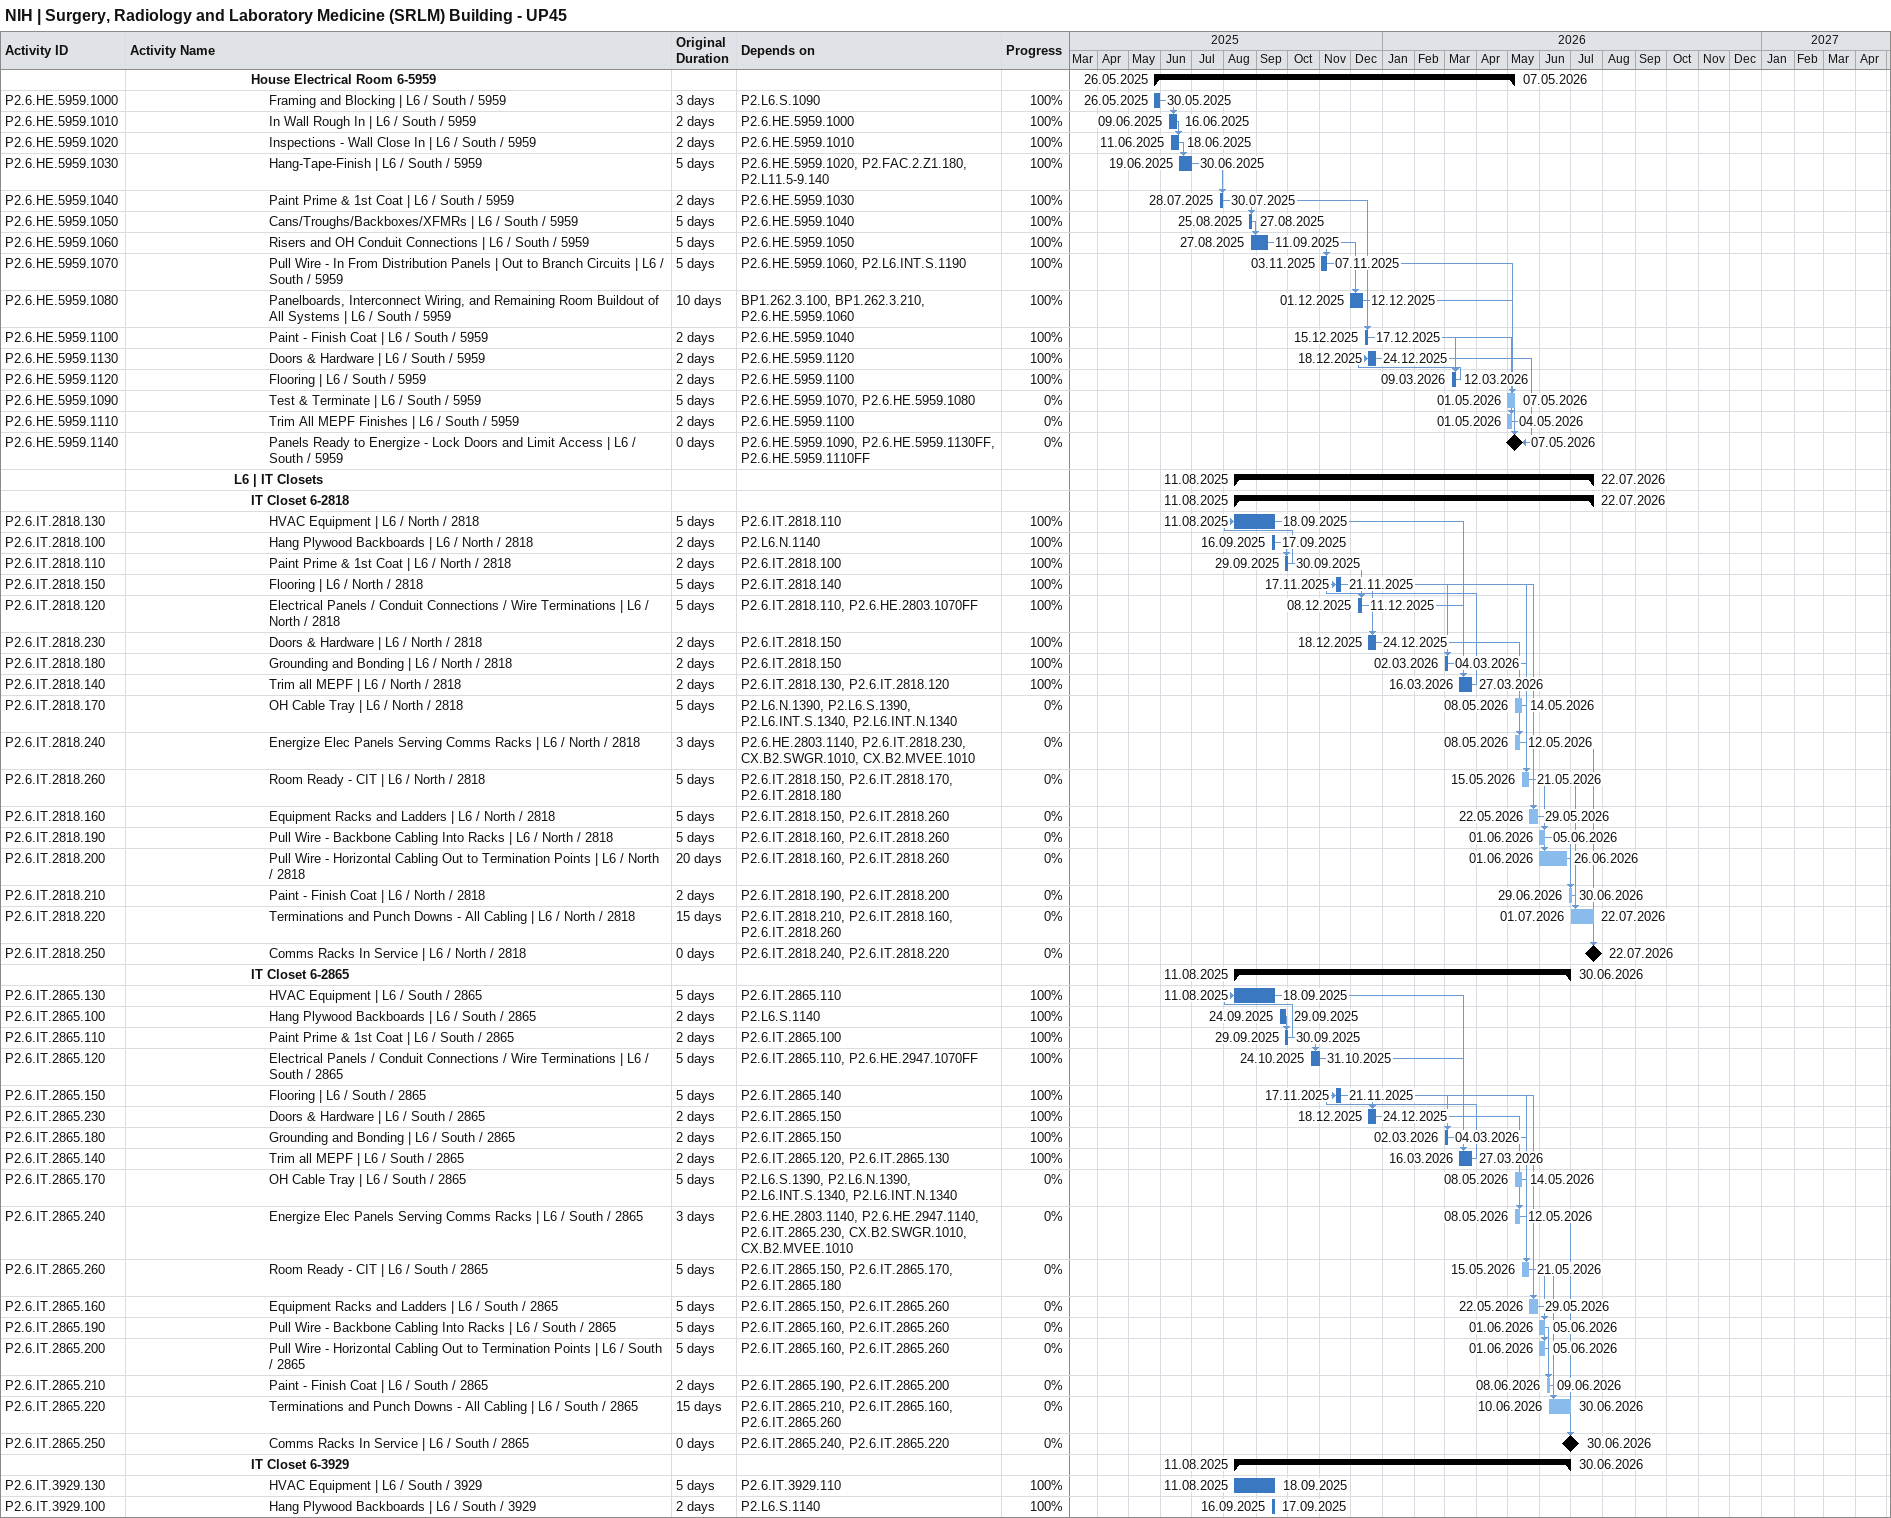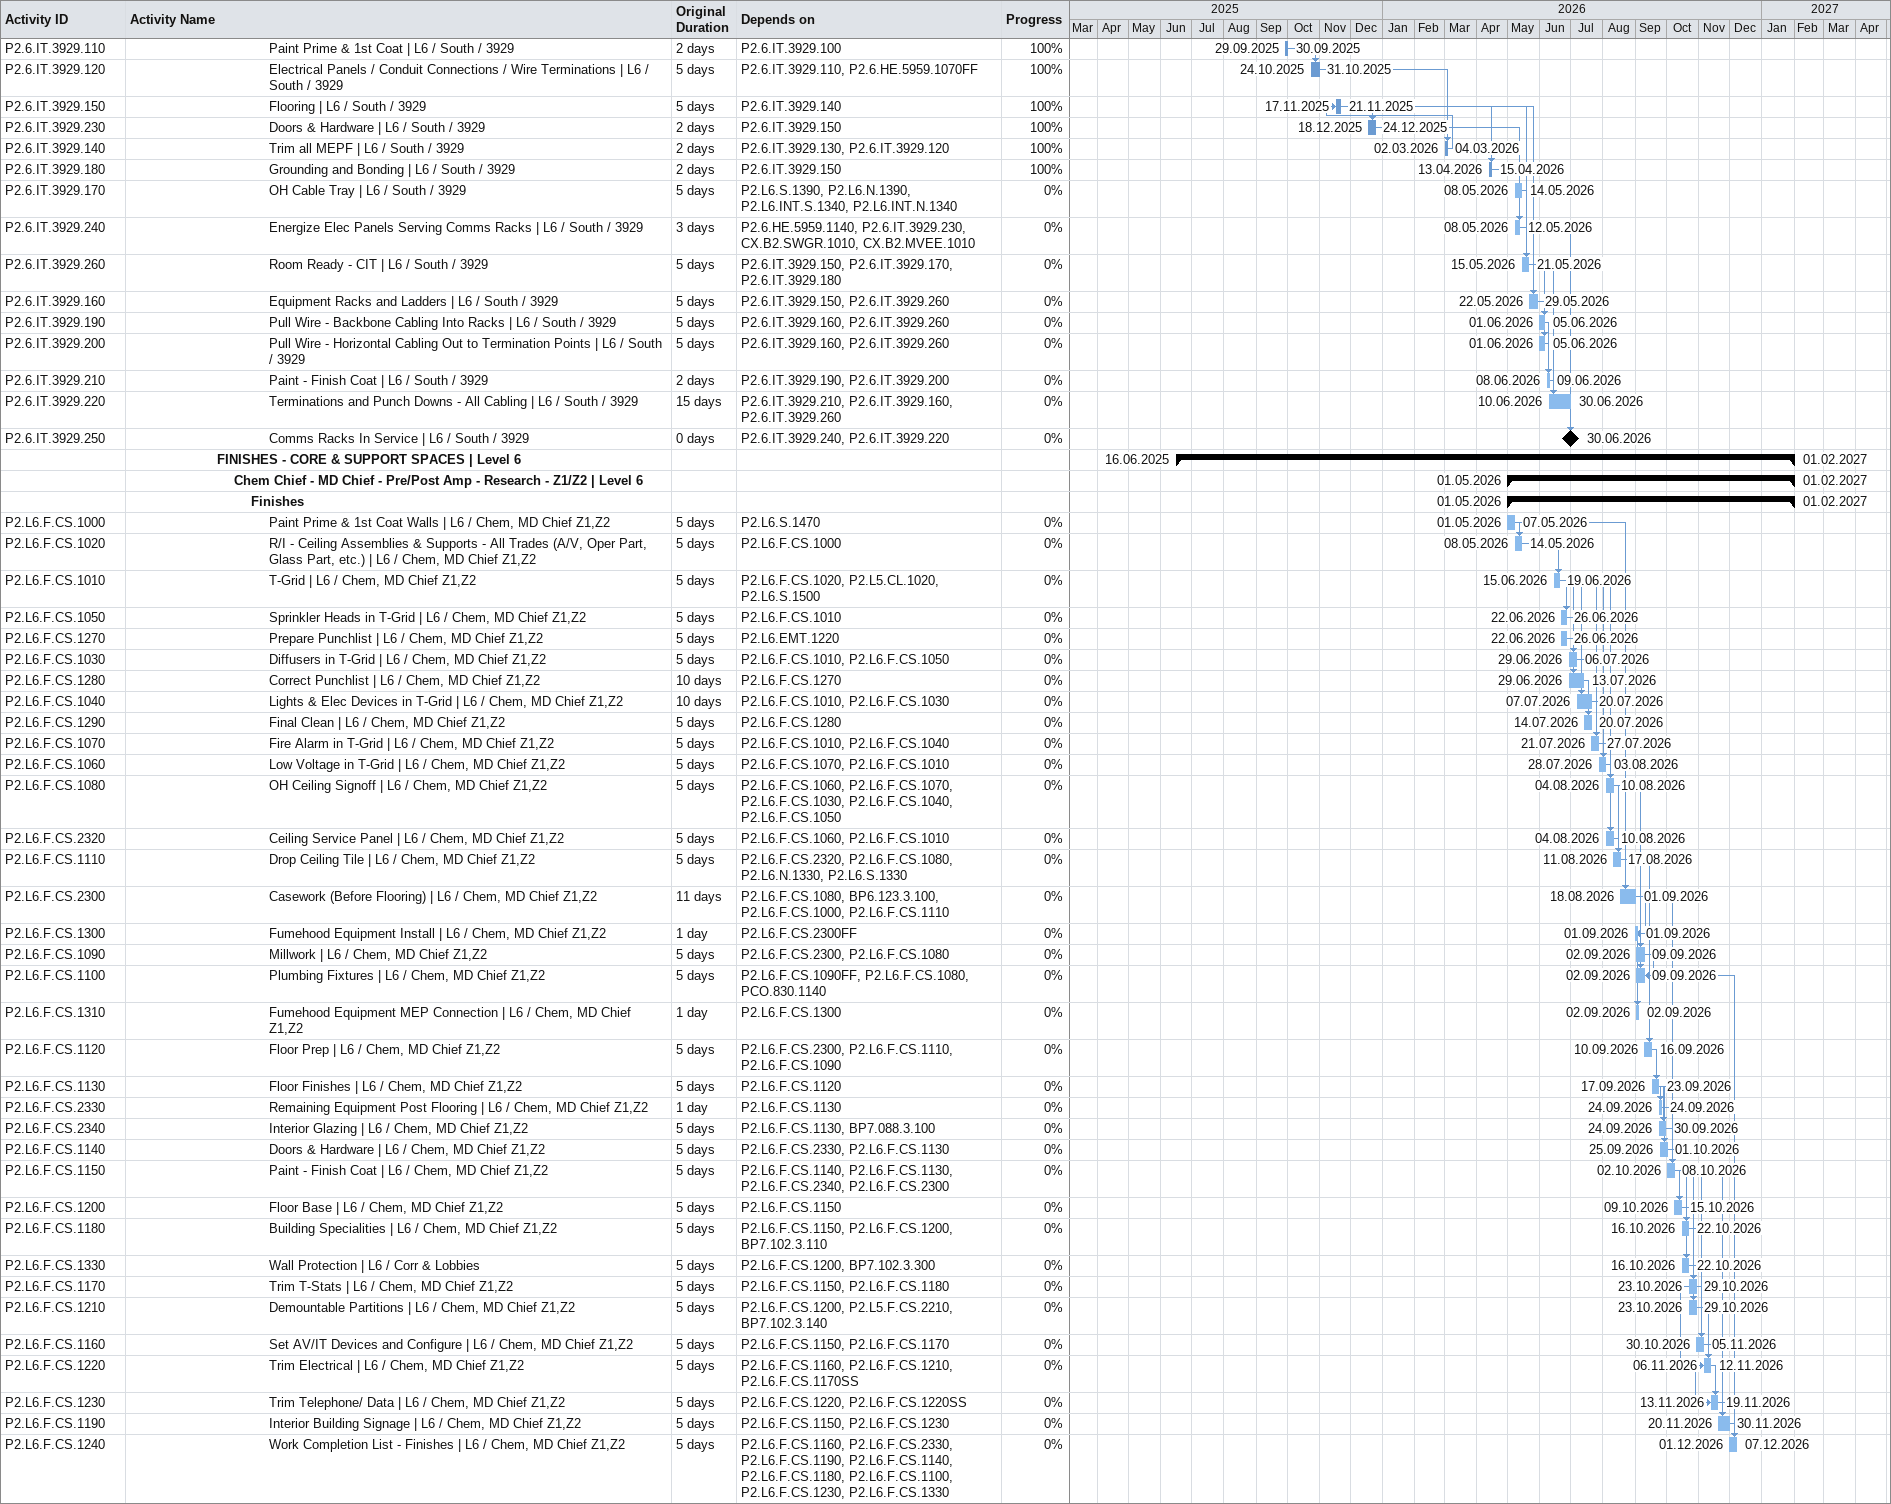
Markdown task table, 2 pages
NIH | Surgery, Radiology and Laboratory Medicine (SRLM) Building - UP45

| ID | Level | Task | Original duration | Start | Finish | Predecessors | % complete |
|---|---|---|---|---|---|---|---|
|  | 8 | **House Electrical Room 6-5959** |  | 2025-05-26 | 2026-05-07 |  |  |
| P2.6.HE.5959.1000 | 9 | Framing and Blocking \| L6 / South / 5959 | 3d | 2025-05-26 | 2025-05-30 | P2.L6.S.1090 | 100 |
| P2.6.HE.5959.1010 | 9 | In Wall Rough In \| L6 / South / 5959 | 2d | 2025-06-09 | 2025-06-16 | P2.6.HE.5959.1000 | 100 |
| P2.6.HE.5959.1020 | 9 | Inspections - Wall Close In \| L6 / South / 5959 | 2d | 2025-06-11 | 2025-06-18 | P2.6.HE.5959.1010 | 100 |
| P2.6.HE.5959.1030 | 9 | Hang-Tape-Finish \| L6 / South / 5959 | 5d | 2025-06-19 | 2025-06-30 | P2.6.HE.5959.1020, P2.FAC.2.Z1.180, P2.L11.5-9.140 | 100 |
| P2.6.HE.5959.1040 | 9 | Paint Prime & 1st Coat \| L6 / South / 5959 | 2d | 2025-07-28 | 2025-07-30 | P2.6.HE.5959.1030 | 100 |
| P2.6.HE.5959.1050 | 9 | Cans/Troughs/Backboxes/XFMRs \| L6 / South / 5959 | 5d | 2025-08-25 | 2025-08-27 | P2.6.HE.5959.1040 | 100 |
| P2.6.HE.5959.1060 | 9 | Risers and OH Conduit Connections \| L6 / South / 5959 | 5d | 2025-08-27 | 2025-09-11 | P2.6.HE.5959.1050 | 100 |
| P2.6.HE.5959.1070 | 9 | Pull Wire - In From Distribution Panels \| Out to Branch Circuits \| L6 / South / 5959 | 5d | 2025-11-03 | 2025-11-07 | P2.6.HE.5959.1060, P2.L6.INT.S.1190 | 100 |
| P2.6.HE.5959.1080 | 9 | Panelboards, Interconnect Wiring, and Remaining Room Buildout of All Systems \| L6 / South / 5959 | 10d | 2025-12-01 | 2025-12-12 | BP1.262.3.100, BP1.262.3.210, P2.6.HE.5959.1060 | 100 |
| P2.6.HE.5959.1100 | 9 | Paint - Finish Coat \| L6 / South / 5959 | 2d | 2025-12-15 | 2025-12-17 | P2.6.HE.5959.1040 | 100 |
| P2.6.HE.5959.1130 | 9 | Doors & Hardware \| L6 / South / 5959 | 2d | 2025-12-18 | 2025-12-24 | P2.6.HE.5959.1120 | 100 |
| P2.6.HE.5959.1120 | 9 | Flooring \| L6 / South / 5959 | 2d | 2026-03-09 | 2026-03-12 | P2.6.HE.5959.1100 | 100 |
| P2.6.HE.5959.1090 | 9 | Test & Terminate \| L6 / South / 5959 | 5d | 2026-05-01 | 2026-05-07 | P2.6.HE.5959.1070, P2.6.HE.5959.1080 | 0 |
| P2.6.HE.5959.1110 | 9 | Trim All MEPF Finishes \| L6 / South / 5959 | 2d | 2026-05-01 | 2026-05-04 | P2.6.HE.5959.1100 | 0 |
| P2.6.HE.5959.1140 | 9 | Panels Ready to Energize - Lock Doors and Limit Access \| L6 / South / 5959 | 0d | 2026-05-07 | 2026-05-07 | P2.6.HE.5959.1090, P2.6.HE.5959.1130FF, P2.6.HE.5959.1110FF | 0 |
|  | 7 | **L6 \| IT Closets** |  | 2025-08-11 | 2026-07-22 |  |  |
|  | 8 | **IT Closet 6-2818** |  | 2025-08-11 | 2026-07-22 |  |  |
| P2.6.IT.2818.130 | 9 | HVAC Equipment \| L6 / North / 2818 | 5d | 2025-08-11 | 2025-09-18 | P2.6.IT.2818.110 | 100 |
| P2.6.IT.2818.100 | 9 | Hang Plywood Backboards \| L6 / North / 2818 | 2d | 2025-09-16 | 2025-09-17 | P2.L6.N.1140 | 100 |
| P2.6.IT.2818.110 | 9 | Paint Prime & 1st Coat \| L6 / North / 2818 | 2d | 2025-09-29 | 2025-09-30 | P2.6.IT.2818.100 | 100 |
| P2.6.IT.2818.150 | 9 | Flooring \| L6 / North / 2818 | 5d | 2025-11-17 | 2025-11-21 | P2.6.IT.2818.140 | 100 |
| P2.6.IT.2818.120 | 9 | Electrical Panels / Conduit Connections / Wire Terminations \| L6 / North / 2818 | 5d | 2025-12-08 | 2025-12-11 | P2.6.IT.2818.110, P2.6.HE.2803.1070FF | 100 |
| P2.6.IT.2818.230 | 9 | Doors & Hardware \| L6 / North / 2818 | 2d | 2025-12-18 | 2025-12-24 | P2.6.IT.2818.150 | 100 |
| P2.6.IT.2818.180 | 9 | Grounding and Bonding \| L6 / North / 2818 | 2d | 2026-03-02 | 2026-03-04 | P2.6.IT.2818.150 | 100 |
| P2.6.IT.2818.140 | 9 | Trim all MEPF \| L6 / North / 2818 | 2d | 2026-03-16 | 2026-03-27 | P2.6.IT.2818.130, P2.6.IT.2818.120 | 100 |
| P2.6.IT.2818.170 | 9 | OH Cable Tray \| L6 / North / 2818 | 5d | 2026-05-08 | 2026-05-14 | P2.L6.N.1390, P2.L6.S.1390, P2.L6.INT.S.1340, P2.L6.INT.N.1340 | 0 |
| P2.6.IT.2818.240 | 9 | Energize Elec Panels Serving Comms Racks \| L6 / North / 2818 | 3d | 2026-05-08 | 2026-05-12 | P2.6.HE.2803.1140, P2.6.IT.2818.230, CX.B2.SWGR.1010, CX.B2.MVEE.1010 | 0 |
| P2.6.IT.2818.260 | 9 | Room Ready - CIT \| L6 / North / 2818 | 5d | 2026-05-15 | 2026-05-21 | P2.6.IT.2818.150, P2.6.IT.2818.170, P2.6.IT.2818.180 | 0 |
| P2.6.IT.2818.160 | 9 | Equipment Racks and Ladders \| L6 / North / 2818 | 5d | 2026-05-22 | 2026-05-29 | P2.6.IT.2818.150, P2.6.IT.2818.260 | 0 |
| P2.6.IT.2818.190 | 9 | Pull Wire - Backbone Cabling Into Racks \| L6 / North / 2818 | 5d | 2026-06-01 | 2026-06-05 | P2.6.IT.2818.160, P2.6.IT.2818.260 | 0 |
| P2.6.IT.2818.200 | 9 | Pull Wire - Horizontal Cabling Out to Termination Points \| L6 / North / 2818 | 20d | 2026-06-01 | 2026-06-26 | P2.6.IT.2818.160, P2.6.IT.2818.260 | 0 |
| P2.6.IT.2818.210 | 9 | Paint - Finish Coat \| L6 / North / 2818 | 2d | 2026-06-29 | 2026-06-30 | P2.6.IT.2818.190, P2.6.IT.2818.200 | 0 |
| P2.6.IT.2818.220 | 9 | Terminations and Punch Downs - All Cabling \| L6 / North / 2818 | 15d | 2026-07-01 | 2026-07-22 | P2.6.IT.2818.210, P2.6.IT.2818.160, P2.6.IT.2818.260 | 0 |
| P2.6.IT.2818.250 | 9 | Comms Racks In Service \| L6 / North / 2818 | 0d | 2026-07-22 | 2026-07-22 | P2.6.IT.2818.240, P2.6.IT.2818.220 | 0 |
|  | 8 | **IT Closet 6-2865** |  | 2025-08-11 | 2026-06-30 |  |  |
| P2.6.IT.2865.130 | 9 | HVAC Equipment \| L6 / South / 2865 | 5d | 2025-08-11 | 2025-09-18 | P2.6.IT.2865.110 | 100 |
| P2.6.IT.2865.100 | 9 | Hang Plywood Backboards \| L6 / South / 2865 | 2d | 2025-09-24 | 2025-09-29 | P2.L6.S.1140 | 100 |
| P2.6.IT.2865.110 | 9 | Paint Prime & 1st Coat \| L6 / South / 2865 | 2d | 2025-09-29 | 2025-09-30 | P2.6.IT.2865.100 | 100 |
| P2.6.IT.2865.120 | 9 | Electrical Panels / Conduit Connections / Wire Terminations \| L6 / South / 2865 | 5d | 2025-10-24 | 2025-10-31 | P2.6.IT.2865.110, P2.6.HE.2947.1070FF | 100 |
| P2.6.IT.2865.150 | 9 | Flooring \| L6 / South / 2865 | 5d | 2025-11-17 | 2025-11-21 | P2.6.IT.2865.140 | 100 |
| P2.6.IT.2865.230 | 9 | Doors & Hardware \| L6 / South / 2865 | 2d | 2025-12-18 | 2025-12-24 | P2.6.IT.2865.150 | 100 |
| P2.6.IT.2865.180 | 9 | Grounding and Bonding \| L6 / South / 2865 | 2d | 2026-03-02 | 2026-03-04 | P2.6.IT.2865.150 | 100 |
| P2.6.IT.2865.140 | 9 | Trim all MEPF \| L6 / South / 2865 | 2d | 2026-03-16 | 2026-03-27 | P2.6.IT.2865.120, P2.6.IT.2865.130 | 100 |
| P2.6.IT.2865.170 | 9 | OH Cable Tray \| L6 / South / 2865 | 5d | 2026-05-08 | 2026-05-14 | P2.L6.S.1390, P2.L6.N.1390, P2.L6.INT.S.1340, P2.L6.INT.N.1340 | 0 |
| P2.6.IT.2865.240 | 9 | Energize Elec Panels Serving Comms Racks \| L6 / South / 2865 | 3d | 2026-05-08 | 2026-05-12 | P2.6.HE.2803.1140, P2.6.HE.2947.1140, P2.6.IT.2865.230, CX.B2.SWGR.1010, CX.B2.MVEE.1010 | 0 |
| P2.6.IT.2865.260 | 9 | Room Ready - CIT \| L6 / South / 2865 | 5d | 2026-05-15 | 2026-05-21 | P2.6.IT.2865.150, P2.6.IT.2865.170, P2.6.IT.2865.180 | 0 |
| P2.6.IT.2865.160 | 9 | Equipment Racks and Ladders \| L6 / South / 2865 | 5d | 2026-05-22 | 2026-05-29 | P2.6.IT.2865.150, P2.6.IT.2865.260 | 0 |
| P2.6.IT.2865.190 | 9 | Pull Wire - Backbone Cabling Into Racks \| L6 / South / 2865 | 5d | 2026-06-01 | 2026-06-05 | P2.6.IT.2865.160, P2.6.IT.2865.260 | 0 |
| P2.6.IT.2865.200 | 9 | Pull Wire - Horizontal Cabling Out to Termination Points \| L6 / South / 2865 | 5d | 2026-06-01 | 2026-06-05 | P2.6.IT.2865.160, P2.6.IT.2865.260 | 0 |
| P2.6.IT.2865.210 | 9 | Paint - Finish Coat \| L6 / South / 2865 | 2d | 2026-06-08 | 2026-06-09 | P2.6.IT.2865.190, P2.6.IT.2865.200 | 0 |
| P2.6.IT.2865.220 | 9 | Terminations and Punch Downs - All Cabling \| L6 / South / 2865 | 15d | 2026-06-10 | 2026-06-30 | P2.6.IT.2865.210, P2.6.IT.2865.160, P2.6.IT.2865.260 | 0 |
| P2.6.IT.2865.250 | 9 | Comms Racks In Service \| L6 / South / 2865 | 0d | 2026-06-30 | 2026-06-30 | P2.6.IT.2865.240, P2.6.IT.2865.220 | 0 |
|  | 8 | **IT Closet 6-3929** |  | 2025-08-11 | 2026-06-30 |  |  |
| P2.6.IT.3929.130 | 9 | HVAC Equipment \| L6 / South / 3929 | 5d | 2025-08-11 | 2025-09-18 | P2.6.IT.3929.110 | 100 |
| P2.6.IT.3929.100 | 9 | Hang Plywood Backboards \| L6 / South / 3929 | 2d | 2025-09-16 | 2025-09-17 | P2.L6.S.1140 | 100 |
| P2.6.IT.3929.110 | 9 | Paint Prime & 1st Coat \| L6 / South / 3929 | 2d | 2025-09-29 | 2025-09-30 | P2.6.IT.3929.100 | 100 |
| P2.6.IT.3929.120 | 9 | Electrical Panels / Conduit Connections / Wire Terminations \| L6 / South / 3929 | 5d | 2025-10-24 | 2025-10-31 | P2.6.IT.3929.110, P2.6.HE.5959.1070FF | 100 |
| P2.6.IT.3929.150 | 9 | Flooring \| L6 / South / 3929 | 5d | 2025-11-17 | 2025-11-21 | P2.6.IT.3929.140 | 100 |
| P2.6.IT.3929.230 | 9 | Doors & Hardware \| L6 / South / 3929 | 2d | 2025-12-18 | 2025-12-24 | P2.6.IT.3929.150 | 100 |
| P2.6.IT.3929.140 | 9 | Trim all MEPF \| L6 / South / 3929 | 2d | 2026-03-02 | 2026-03-04 | P2.6.IT.3929.130, P2.6.IT.3929.120 | 100 |
| P2.6.IT.3929.180 | 9 | Grounding and Bonding \| L6 / South / 3929 | 2d | 2026-04-13 | 2026-04-15 | P2.6.IT.3929.150 | 100 |
| P2.6.IT.3929.170 | 9 | OH Cable Tray \| L6 / South / 3929 | 5d | 2026-05-08 | 2026-05-14 | P2.L6.S.1390, P2.L6.N.1390, P2.L6.INT.S.1340, P2.L6.INT.N.1340 | 0 |
| P2.6.IT.3929.240 | 9 | Energize Elec Panels Serving Comms Racks \| L6 / South / 3929 | 3d | 2026-05-08 | 2026-05-12 | P2.6.HE.5959.1140, P2.6.IT.3929.230, CX.B2.SWGR.1010, CX.B2.MVEE.1010 | 0 |
| P2.6.IT.3929.260 | 9 | Room Ready - CIT \| L6 / South / 3929 | 5d | 2026-05-15 | 2026-05-21 | P2.6.IT.3929.150, P2.6.IT.3929.170, P2.6.IT.3929.180 | 0 |
| P2.6.IT.3929.160 | 9 | Equipment Racks and Ladders \| L6 / South / 3929 | 5d | 2026-05-22 | 2026-05-29 | P2.6.IT.3929.150, P2.6.IT.3929.260 | 0 |
| P2.6.IT.3929.190 | 9 | Pull Wire - Backbone Cabling Into Racks \| L6 / South / 3929 | 5d | 2026-06-01 | 2026-06-05 | P2.6.IT.3929.160, P2.6.IT.3929.260 | 0 |
| P2.6.IT.3929.200 | 9 | Pull Wire - Horizontal Cabling Out to Termination Points \| L6 / South / 3929 | 5d | 2026-06-01 | 2026-06-05 | P2.6.IT.3929.160, P2.6.IT.3929.260 | 0 |
| P2.6.IT.3929.210 | 9 | Paint - Finish Coat \| L6 / South / 3929 | 2d | 2026-06-08 | 2026-06-09 | P2.6.IT.3929.190, P2.6.IT.3929.200 | 0 |
| P2.6.IT.3929.220 | 9 | Terminations and Punch Downs - All Cabling \| L6 / South / 3929 | 15d | 2026-06-10 | 2026-06-30 | P2.6.IT.3929.210, P2.6.IT.3929.160, P2.6.IT.3929.260 | 0 |
| P2.6.IT.3929.250 | 9 | Comms Racks In Service \| L6 / South / 3929 | 0d | 2026-06-30 | 2026-06-30 | P2.6.IT.3929.240, P2.6.IT.3929.220 | 0 |
|  | 6 | **FINISHES - CORE & SUPPORT SPACES \| Level 6** |  | 2025-06-16 | 2027-02-01 |  |  |
|  | 7 | **Chem Chief - MD Chief - Pre/Post Amp - Research - Z1/Z2 \| Level 6** |  | 2026-05-01 | 2027-02-01 |  |  |
|  | 8 | **Finishes** |  | 2026-05-01 | 2027-02-01 |  |  |
| P2.L6.F.CS.1000 | 9 | Paint Prime & 1st Coat Walls \| L6 / Chem, MD Chief Z1,Z2 | 5d | 2026-05-01 | 2026-05-07 | P2.L6.S.1470 | 0 |
| P2.L6.F.CS.1020 | 9 | R/I - Ceiling Assemblies & Supports - All Trades (A/V, Oper Part, Glass Part, etc.) \| L6 / Chem, MD Chief Z1,Z2 | 5d | 2026-05-08 | 2026-05-14 | P2.L6.F.CS.1000 | 0 |
| P2.L6.F.CS.1010 | 9 | T-Grid \| L6 / Chem, MD Chief Z1,Z2 | 5d | 2026-06-15 | 2026-06-19 | P2.L6.F.CS.1020, P2.L5.CL.1020, P2.L6.S.1500 | 0 |
| P2.L6.F.CS.1050 | 9 | Sprinkler Heads in T-Grid \| L6 / Chem, MD Chief Z1,Z2 | 5d | 2026-06-22 | 2026-06-26 | P2.L6.F.CS.1010 | 0 |
| P2.L6.F.CS.1270 | 9 | Prepare Punchlist \| L6 / Chem, MD Chief Z1,Z2 | 5d | 2026-06-22 | 2026-06-26 | P2.L6.EMT.1220 | 0 |
| P2.L6.F.CS.1030 | 9 | Diffusers in T-Grid \| L6 / Chem, MD Chief Z1,Z2 | 5d | 2026-06-29 | 2026-07-06 | P2.L6.F.CS.1010, P2.L6.F.CS.1050 | 0 |
| P2.L6.F.CS.1280 | 9 | Correct Punchlist \| L6 / Chem, MD Chief Z1,Z2 | 10d | 2026-06-29 | 2026-07-13 | P2.L6.F.CS.1270 | 0 |
| P2.L6.F.CS.1040 | 9 | Lights & Elec Devices in T-Grid \| L6 / Chem, MD Chief Z1,Z2 | 10d | 2026-07-07 | 2026-07-20 | P2.L6.F.CS.1010, P2.L6.F.CS.1030 | 0 |
| P2.L6.F.CS.1290 | 9 | Final Clean \| L6 / Chem, MD Chief Z1,Z2 | 5d | 2026-07-14 | 2026-07-20 | P2.L6.F.CS.1280 | 0 |
| P2.L6.F.CS.1070 | 9 | Fire Alarm in T-Grid \| L6 / Chem, MD Chief Z1,Z2 | 5d | 2026-07-21 | 2026-07-27 | P2.L6.F.CS.1010, P2.L6.F.CS.1040 | 0 |
| P2.L6.F.CS.1060 | 9 | Low Voltage in T-Grid \| L6 / Chem, MD Chief Z1,Z2 | 5d | 2026-07-28 | 2026-08-03 | P2.L6.F.CS.1070, P2.L6.F.CS.1010 | 0 |
| P2.L6.F.CS.1080 | 9 | OH Ceiling Signoff \| L6 / Chem, MD Chief Z1,Z2 | 5d | 2026-08-04 | 2026-08-10 | P2.L6.F.CS.1060, P2.L6.F.CS.1070, P2.L6.F.CS.1030, P2.L6.F.CS.1040, P2.L6.F.CS.1050 | 0 |
| P2.L6.F.CS.2320 | 9 | Ceiling Service Panel \| L6 / Chem, MD Chief Z1,Z2 | 5d | 2026-08-04 | 2026-08-10 | P2.L6.F.CS.1060, P2.L6.F.CS.1010 | 0 |
| P2.L6.F.CS.1110 | 9 | Drop Ceiling Tile \| L6 / Chem, MD Chief Z1,Z2 | 5d | 2026-08-11 | 2026-08-17 | P2.L6.F.CS.2320, P2.L6.F.CS.1080, P2.L6.N.1330, P2.L6.S.1330 | 0 |
| P2.L6.F.CS.2300 | 9 | Casework (Before Flooring) \| L6 / Chem, MD Chief Z1,Z2 | 11d | 2026-08-18 | 2026-09-01 | P2.L6.F.CS.1080, BP6.123.3.100, P2.L6.F.CS.1000, P2.L6.F.CS.1110 | 0 |
| P2.L6.F.CS.1300 | 9 | Fumehood Equipment Install \| L6 / Chem, MD Chief Z1,Z2 | 1d | 2026-09-01 | 2026-09-01 | P2.L6.F.CS.2300FF | 0 |
| P2.L6.F.CS.1090 | 9 | Millwork \| L6 / Chem, MD Chief Z1,Z2 | 5d | 2026-09-02 | 2026-09-09 | P2.L6.F.CS.2300, P2.L6.F.CS.1080 | 0 |
| P2.L6.F.CS.1100 | 9 | Plumbing Fixtures \| L6 / Chem, MD Chief Z1,Z2 | 5d | 2026-09-02 | 2026-09-09 | P2.L6.F.CS.1090FF, P2.L6.F.CS.1080, PCO.830.1140 | 0 |
| P2.L6.F.CS.1310 | 9 | Fumehood Equipment MEP Connection \| L6 / Chem, MD Chief Z1,Z2 | 1d | 2026-09-02 | 2026-09-02 | P2.L6.F.CS.1300 | 0 |
| P2.L6.F.CS.1120 | 9 | Floor Prep \| L6 / Chem, MD Chief Z1,Z2 | 5d | 2026-09-10 | 2026-09-16 | P2.L6.F.CS.2300, P2.L6.F.CS.1110, P2.L6.F.CS.1090 | 0 |
| P2.L6.F.CS.1130 | 9 | Floor Finishes \| L6 / Chem, MD Chief Z1,Z2 | 5d | 2026-09-17 | 2026-09-23 | P2.L6.F.CS.1120 | 0 |
| P2.L6.F.CS.2330 | 9 | Remaining Equipment Post Flooring \| L6 / Chem, MD Chief Z1,Z2 | 1d | 2026-09-24 | 2026-09-24 | P2.L6.F.CS.1130 | 0 |
| P2.L6.F.CS.2340 | 9 | Interior Glazing \| L6 / Chem, MD Chief Z1,Z2 | 5d | 2026-09-24 | 2026-09-30 | P2.L6.F.CS.1130, BP7.088.3.100 | 0 |
| P2.L6.F.CS.1140 | 9 | Doors & Hardware \| L6 / Chem, MD Chief Z1,Z2 | 5d | 2026-09-25 | 2026-10-01 | P2.L6.F.CS.2330, P2.L6.F.CS.1130 | 0 |
| P2.L6.F.CS.1150 | 9 | Paint - Finish Coat \| L6 / Chem, MD Chief Z1,Z2 | 5d | 2026-10-02 | 2026-10-08 | P2.L6.F.CS.1140, P2.L6.F.CS.1130, P2.L6.F.CS.2340, P2.L6.F.CS.2300 | 0 |
| P2.L6.F.CS.1200 | 9 | Floor Base \| L6 / Chem, MD Chief Z1,Z2 | 5d | 2026-10-09 | 2026-10-15 | P2.L6.F.CS.1150 | 0 |
| P2.L6.F.CS.1180 | 9 | Building Specialities \| L6 / Chem, MD Chief Z1,Z2 | 5d | 2026-10-16 | 2026-10-22 | P2.L6.F.CS.1150, P2.L6.F.CS.1200, BP7.102.3.110 | 0 |
| P2.L6.F.CS.1330 | 9 | Wall Protection \| L6 / Corr & Lobbies | 5d | 2026-10-16 | 2026-10-22 | P2.L6.F.CS.1200, BP7.102.3.300 | 0 |
| P2.L6.F.CS.1170 | 9 | Trim T-Stats \| L6 / Chem, MD Chief Z1,Z2 | 5d | 2026-10-23 | 2026-10-29 | P2.L6.F.CS.1150, P2.L6.F.CS.1180 | 0 |
| P2.L6.F.CS.1210 | 9 | Demountable Partitions \| L6 / Chem, MD Chief Z1,Z2 | 5d | 2026-10-23 | 2026-10-29 | P2.L6.F.CS.1200, P2.L5.F.CS.2210, BP7.102.3.140 | 0 |
| P2.L6.F.CS.1160 | 9 | Set AV/IT Devices and Configure \| L6 / Chem, MD Chief Z1,Z2 | 5d | 2026-10-30 | 2026-11-05 | P2.L6.F.CS.1150, P2.L6.F.CS.1170 | 0 |
| P2.L6.F.CS.1220 | 9 | Trim Electrical \| L6 / Chem, MD Chief Z1,Z2 | 5d | 2026-11-06 | 2026-11-12 | P2.L6.F.CS.1160, P2.L6.F.CS.1210, P2.L6.F.CS.1170SS | 0 |
| P2.L6.F.CS.1230 | 9 | Trim Telephone/ Data \| L6 / Chem, MD Chief Z1,Z2 | 5d | 2026-11-13 | 2026-11-19 | P2.L6.F.CS.1220, P2.L6.F.CS.1220SS | 0 |
| P2.L6.F.CS.1190 | 9 | Interior Building Signage \| L6 / Chem, MD Chief Z1,Z2 | 5d | 2026-11-20 | 2026-11-30 | P2.L6.F.CS.1150, P2.L6.F.CS.1230 | 0 |
| P2.L6.F.CS.1240 | 9 | Work Completion List - Finishes \| L6 / Chem, MD Chief Z1,Z2 | 5d | 2026-12-01 | 2026-12-07 | P2.L6.F.CS.1160, P2.L6.F.CS.2330, P2.L6.F.CS.1190, P2.L6.F.CS.1140, P2.L6.F.CS.1180, P2.L6.F.CS.1100, P2.L6.F.CS.1230, P2.L6.F.CS.1330 | 0 |
